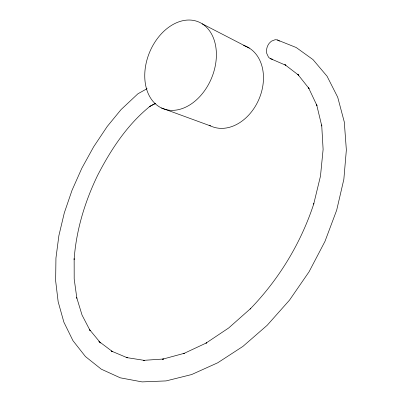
<?xml version="1.0" encoding="UTF-8"?>
<svg xmlns="http://www.w3.org/2000/svg" width="402" height="402" viewBox="0 0 402 402"><rect width="100%" height="100%" fill="white"/><g stroke="black" fill="none" stroke-linecap="round" stroke-linejoin="round"><path stroke-width="0.6" d="M147.112 88.636L137.911 93.797L121.057 109.59L107.218 126.479L93.651 146.805L81.857 168.187L72.013 190.322L64.3 212.909L58.888 235.622L55.943 258.109L55.642 280.777L58.154 301.741L63.878 322.173L72.963 340.665L85.45 356.564L101.289 369.172L120.288 377.825L142.077 381.9L166.101 380.91L191.623 374.553L217.733 362.785L242.898 346.418L267.144 325.324L289.5 300.153L309.048 271.812L324.962 241.421L336.685 210.176L343.851 179.302L346.358 149.946L344.298 122.032L337.71 97.219L327.072 76.254L313.007 59.612L296.209 47.516L277.4 39.989M144.549 360.408L126.168 357.514L127.394 357.81L111.309 351.041L112.429 351.569L98.882 341.368L100.585 342.976L89.671 329.761L90.184 330.73L82.018 315.007L76.641 297.349L76.857 298.224L74.189 278.993L74.149 258.747L74.124 259.411C76.234 230.14 84.877 201.703 97.616 175.357C110.917 149.529 127.258 124.675 150.062 106.249L149.67 106.455L155.433 103.42M149.67 106.455L155.534 103.374M143.298 360.373L163.629 359.001L162.453 359.227L184.272 353.303L183.272 353.765L206.834 342.745L205.975 343.147L228.673 327.982L250.531 308.63L250.16 309.007C279.018 279.219 300.977 243.054 313.851 203.613L313.706 204.095L320.479 176.096L323.113 149.418L321.695 124.932L321.771 125.987L316.6 104.515L316.972 105.605L308.46 87.576L309.103 88.606L297.731 74.275L298.596 75.159L284.872 64.637L285.892 65.315L270.325 58.581M161.509 107.992L210.653 125.972M202.191 23.803A46.873 33.567 -67.5 0 1 194.483 101.565A46.873 33.567 -67.5 0 1 145.027 70.199A46.873 33.567 -67.5 0 1 202.191 23.803L249.305 48.119M279.485 41.15A10.588 7.784 -71.3 0 0 275.008 39.763L271.365 41.205L269.26 43.225A9.708 7.141 -71.3 0 0 266.531 50.416L266.742 53.391L268.441 57.039A10.593 7.789 -71.4 0 0 272.596 59.24M243.532 45.446A43.552 32.934 -66.6 0 1 258.898 99.349A43.552 32.934 -66.6 0 1 209.13 125.193"/></g></svg>
